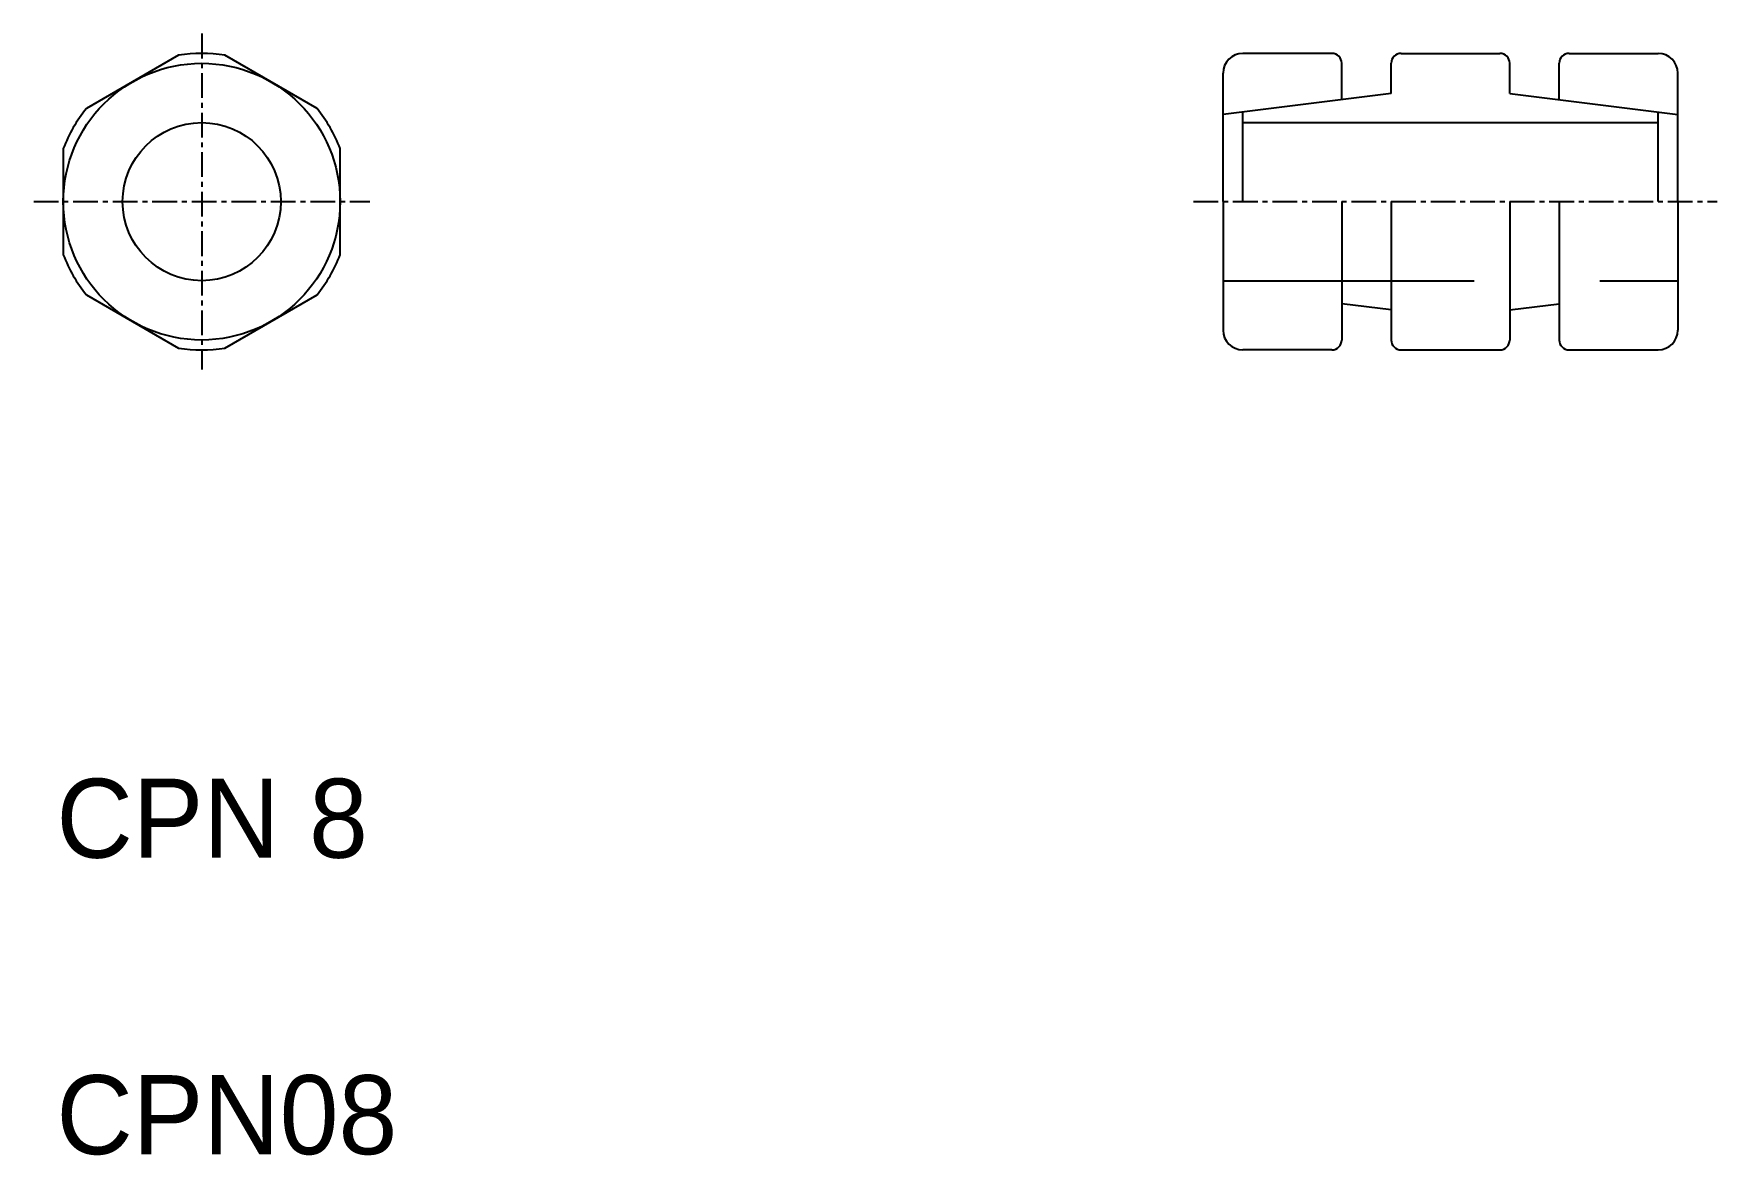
# Model space of a CAD drawing. Extents: x 173.4 to 258.6, y 131.9 to 188.6.
import ezdxf

# ---------------------------------------------------------------- set-up
doc = ezdxf.new("R2010")
doc.units = 0
doc.linetypes.add('CENTER', pattern=[2, 1.25, -0.25, 0.25, -0.25])
doc.linetypes.add('DASHED', pattern=[19.05, 12.7, -6.35])
doc.layers.get('0').update_dxf_attribs({"linetype": 'CONTINUOUS'})
doc.layers.add('CENTER', color=1, linetype='CENTER')

msp = doc.modelspace()

# ---------------------------------------------------------------- linework, layer by layer
at = {"linetype": 'CONTINUOUS'}
for p, q in [((239.064, 187.635), (234.564, 187.635)), ((242.564, 187.635), (247.564, 187.635)), ((251.064, 187.635), (255.564, 187.635)), ((233.564, 180.135), (233.564, 186.635)), ((239.564, 185.298), (239.564, 187.135)), ((242.064, 185.61), (242.064, 187.135)), ((248.064, 185.61), (248.064, 187.135)), ((250.564, 185.298), (250.564, 187.135)), ((256.564, 180.135), (256.564, 186.635)), ((242.064, 185.61), (233.564, 184.548)), ((248.064, 185.61), (256.564, 184.548)), ((234.564, 180.135), (234.564, 184.673)), ((255.564, 180.135), (255.564, 184.673)), ((233.564, 180.135), (233.564, 173.635)), ((239.564, 180.135), (239.564, 173.135)), ((242.064, 180.135), (242.064, 173.135)), ((248.064, 180.135), (248.064, 173.135)), ((250.564, 180.135), (250.564, 173.135)), ((256.564, 180.135), (256.564, 173.635)), ((242.064, 174.66), (239.564, 174.973)), ((248.064, 174.66), (250.564, 174.973)), ((239.064, 172.635), (234.564, 172.635)), ((242.564, 172.635), (247.564, 172.635)), ((251.064, 172.635), (255.564, 172.635))]:
    msp.add_line(p, q, dxfattribs=at)
for p, q in [((252.189, 187.635), (252.189, 187.635)), ((253.314, 187.635), (253.314, 187.635)), ((234.564, 184.135), (255.564, 184.135))]:
    msp.add_line(p, q)
at = {"color": 3, "linetype": 'DASHED'}
msp.add_line((233.564, 176.135), (256.564, 176.135), dxfattribs=at)
for points in [[(180.731, 187.543), (176.067, 184.851)], [(187.731, 184.851), (183.067, 187.543)], [(174.899, 182.828), (174.899, 177.442)], [(188.899, 177.442), (188.899, 182.828)], [(176.067, 175.419), (180.731, 172.727)], [(183.067, 172.727), (187.731, 175.419)]]:
    msp.add_lwpolyline(points)
at = {"linetype": 'CONTINUOUS'}
for radius in [7, 4]:
    msp.add_circle((181.899, 180.135), radius, dxfattribs=at)
for start, end in [(81.03947, 98.96053), (141.03947, 158.96053), (21.03947, 38.96053), (201.03947, 218.96053), (321.03947, 338.96053), (261.03947, 278.96053)]:
    msp.add_arc((181.899, 180.135), 7.5, start, end)
for centre, radius, start, end in [((234.564, 186.635), 1, 90, 180), ((239.064, 187.135), 0.5, 0, 90), ((242.564, 187.135), 0.5, 90, 180), ((247.564, 187.135), 0.5, 0, 90), ((251.064, 187.135), 0.5, 90, 180), ((255.564, 186.635), 1, 0, 90), ((234.564, 173.635), 1, 180, 270), ((239.064, 173.135), 0.5, 270, 0), ((242.564, 173.135), 0.5, 180, 270), ((247.564, 173.135), 0.5, 270, 0), ((251.064, 173.135), 0.5, 180, 270), ((255.564, 173.635), 1, 270, 0)]:
    msp.add_arc(centre, radius, start, end, dxfattribs=at)
at = {"layer": 'CENTER', "color": 1, "linetype": 'CENTER'}
for p, q in [((181.899, 188.635), (181.899, 171.635)), ((173.399, 180.135), (190.399, 180.135)), ((232.064, 180.135), (258.564, 180.135))]:
    msp.add_line(p, q, dxfattribs=at)

# ---------------------------------------------------------------- texts
for s, p in [('CPN 8', (174.55, 146.938)), ('CPN08', (174.55, 131.938))]:
    msp.add_text(s, height=4).set_placement(p)

doc.saveas('drawing.dxf')
